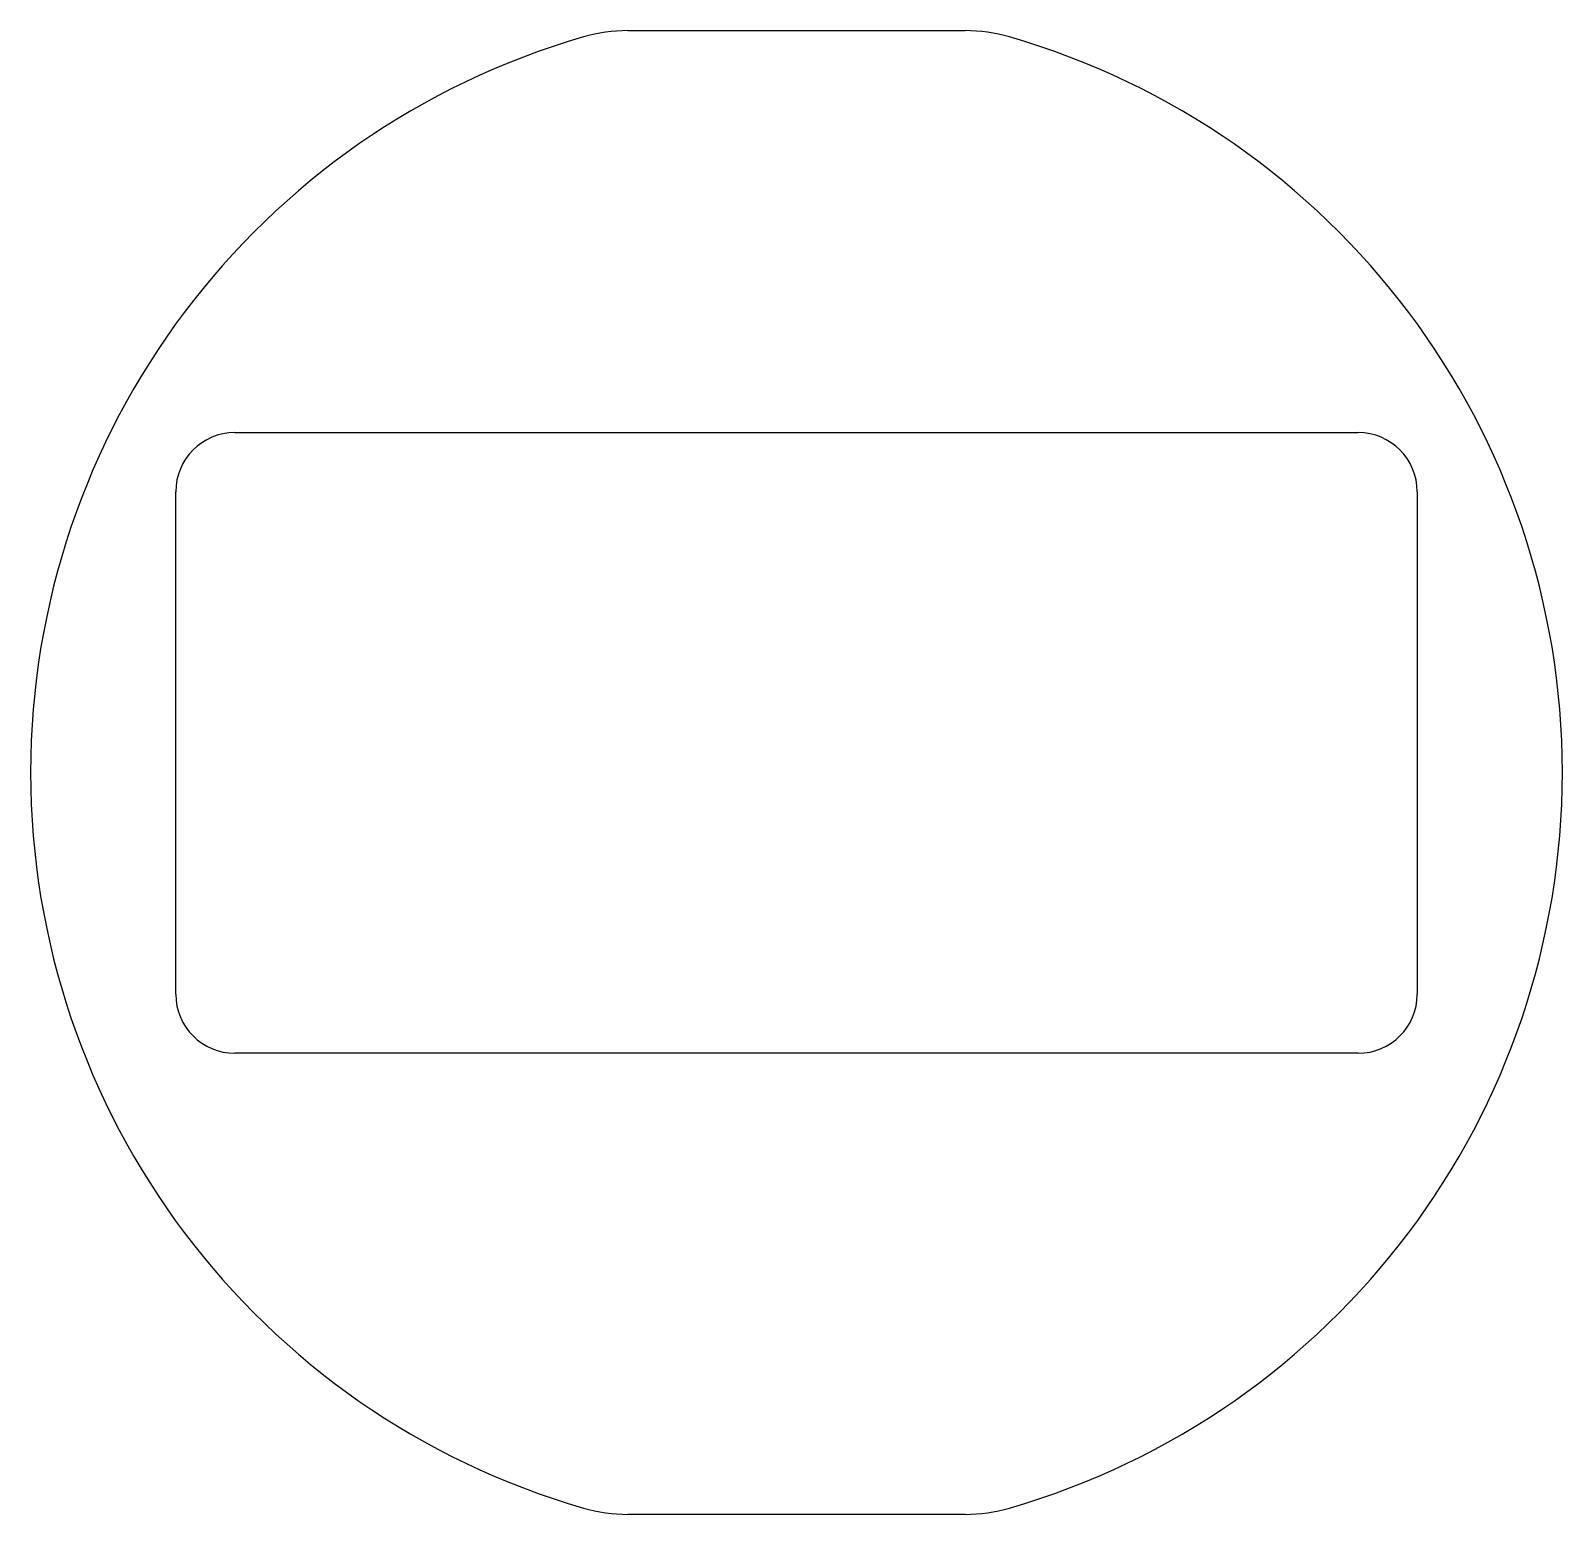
# Model space of a CAD drawing. Header units: millimetres. Extents: x -13 to 13, y -12.6 to 12.6.
import ezdxf

# ---------------------------------------------------------------- set-up
doc = ezdxf.new("R2010")
doc.units = ezdxf.units.MM
doc.layers.get('0').update_dxf_attribs({"linetype": 'CONTINUOUS'})

msp = doc.modelspace()

# ---------------------------------------------------------------- linework, layer by layer
for p, q in [((-2.852, 12.55), (2.852, 12.55)), ((-9.5, 5.75), (9.5, 5.75)), ((-10.5, -3.75), (-10.5, 4.75)), ((10.5, 4.75), (10.5, -3.75)), ((9.5, -4.75), (-9.5, -4.75)), ((2.852, -12.55), (-2.852, -12.55))]:
    msp.add_line(p, q)
for centre, radius, start, end in [((0, 0), 12.954, 106.1465, 253.8535), ((-2.852, 9.85), 2.7, 90, 106.1465), ((2.852, 9.85), 2.7, 73.8535, 90), ((0, 0), 12.954, -73.8535, 73.8535), ((-9.5, 4.75), 1, 90, 180), ((9.5, 4.75), 1, 0, 90), ((-9.5, -3.75), 1, 180, 270), ((9.5, -3.75), 1, 270, 360), ((-2.852, -9.85), 2.7, 253.8535, 270), ((2.852, -9.85), 2.7, 270, 286.1465)]:
    msp.add_arc(centre, radius, start, end)

doc.saveas('drawing.dxf')
